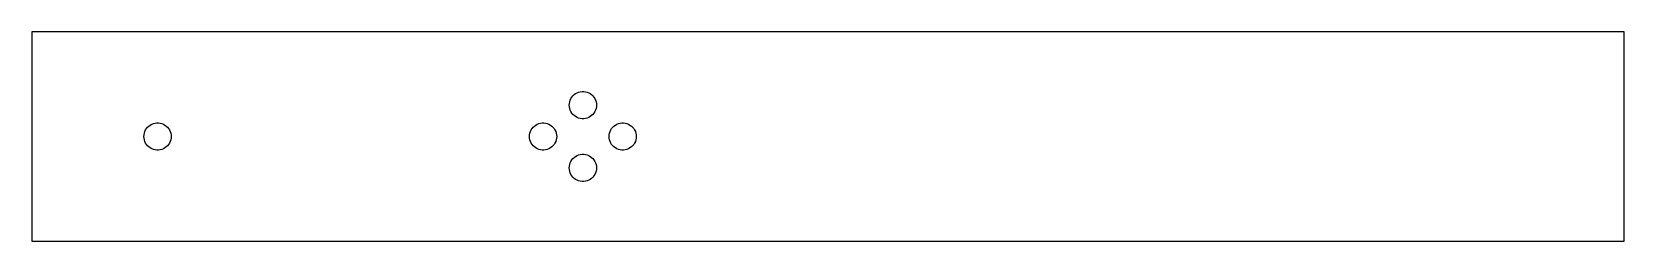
# Model space of a CAD drawing. Header units: metres. Extents: x 0 to 380, y -25 to 25.
import ezdxf

# ---------------------------------------------------------------- set-up
doc = ezdxf.new("R2010")
doc.units = ezdxf.units.M

msp = doc.modelspace()

# ---------------------------------------------------------------- linework, layer by layer
for p, q in [((380, 25), (0, 25)), ((0, 25), (0, -25)), ((380, -25), (380, 25)), ((128.25, 7.5), (128.276, 7.90732)), ((128.276, 7.90732), (128.352, 8.30823)), ((128.352, 8.30823), (128.478, 8.6964)), ((128.478, 8.6964), (128.652, 9.06569)), ((128.652, 9.06569), (128.871, 9.41029)), ((128.871, 9.41029), (129.131, 9.72478)), ((129.131, 9.72478), (129.428, 10.0042)), ((129.428, 10.0042), (129.759, 10.2441)), ((129.759, 10.2441), (130.116, 10.4407)), ((130.116, 10.4407), (130.496, 10.5909)), ((130.496, 10.5909), (130.891, 10.6924)), ((130.891, 10.6924), (131.296, 10.7436)), ((131.296, 10.7436), (131.704, 10.7436)), ((131.704, 10.7436), (132.109, 10.6924)), ((132.109, 10.6924), (132.504, 10.5909)), ((132.504, 10.5909), (132.884, 10.4407)), ((132.884, 10.4407), (133.241, 10.2441)), ((133.241, 10.2441), (133.572, 10.0042)), ((133.572, 10.0042), (133.869, 9.72478)), ((133.869, 9.72478), (134.129, 9.41029)), ((134.129, 9.41029), (134.348, 9.06569)), ((134.348, 9.06569), (134.522, 8.6964)), ((134.522, 8.6964), (134.648, 8.30823)), ((134.648, 8.30823), (134.724, 7.90732)), ((134.724, 7.90732), (134.75, 7.5)), ((128.276, 7.09267), (128.25, 7.5)), ((128.352, 6.69176), (128.276, 7.09267)), ((128.478, 6.30359), (128.352, 6.69176)), ((128.652, 5.9343), (128.478, 6.30359)), ((128.871, 5.58969), (128.652, 5.9343)), ((129.131, 5.27521), (128.871, 5.58969)), ((129.428, 4.99582), (129.131, 5.27521)), ((129.759, 4.75592), (129.428, 4.99582)), ((130.116, 4.55931), (129.759, 4.75592)), ((130.496, 4.40906), (130.116, 4.55931)), ((130.891, 4.30756), (130.496, 4.40906)), ((131.296, 4.25641), (130.891, 4.30756)), ((131.704, 4.25641), (131.296, 4.25641)), ((132.109, 4.30756), (131.704, 4.25641)), ((132.504, 4.40906), (132.109, 4.30756)), ((132.884, 4.55931), (132.504, 4.40906)), ((133.241, 4.75592), (132.884, 4.55931)), ((133.572, 4.99582), (133.241, 4.75592)), ((133.869, 5.27521), (133.572, 4.99582)), ((134.129, 5.58969), (133.869, 5.27521)), ((134.348, 5.9343), (134.129, 5.58969)), ((134.522, 6.30359), (134.348, 5.9343)), ((134.648, 6.69176), (134.522, 6.30359)), ((134.724, 7.09267), (134.648, 6.69176)), ((134.75, 7.5), (134.724, 7.09267)), ((26.75, 0), (26.7756, 0.407318)), ((26.7756, -0.407318), (26.75, 0)), ((26.7756, 0.407318), (26.8521, 0.808228)), ((26.8521, 0.808228), (26.9782, 1.1964)), ((26.9782, 1.1964), (27.152, 1.56569)), ((27.152, 1.56569), (27.3707, 1.91029)), ((27.3707, 1.91029), (27.6308, 2.22478)), ((27.6308, 2.22478), (27.9284, 2.50417)), ((27.9284, 2.50417), (28.2586, 2.74406)), ((28.2586, 2.74406), (28.6162, 2.94067)), ((28.6162, 2.94067), (28.9957, 3.09093)), ((28.9957, 3.09093), (29.391, 3.19243)), ((29.391, 3.19243), (29.7959, 3.24358)), ((29.7959, 3.24358), (30.2041, 3.24358)), ((30.2041, 3.24358), (30.609, 3.19243)), ((30.609, 3.19243), (31.0043, 3.09093)), ((31.0043, 3.09093), (31.3838, 2.94067)), ((31.3838, 2.94067), (31.7414, 2.74406)), ((31.7414, 2.74406), (32.0716, 2.50417)), ((32.0716, 2.50417), (32.3691, 2.22478)), ((32.3691, 2.22478), (32.6293, 1.91029)), ((32.6293, 1.91029), (32.848, 1.56569)), ((32.848, 1.56569), (33.0218, 1.1964)), ((33.0218, 1.1964), (33.1479, 0.808228)), ((33.1479, 0.808228), (33.2244, 0.407318)), ((33.2244, 0.407318), (33.25, 0)), ((33.25, 0), (33.2244, -0.407318)), ((118.75, 0), (118.776, 0.407318)), ((118.776, -0.407318), (118.75, 0)), ((118.776, 0.407318), (118.852, 0.808228)), ((118.852, 0.808228), (118.978, 1.1964)), ((118.978, 1.1964), (119.152, 1.56569)), ((119.152, 1.56569), (119.371, 1.91029)), ((119.371, 1.91029), (119.631, 2.22478)), ((119.631, 2.22478), (119.928, 2.50417)), ((119.928, 2.50417), (120.259, 2.74406)), ((120.259, 2.74406), (120.616, 2.94067)), ((120.616, 2.94067), (120.996, 3.09093)), ((120.996, 3.09093), (121.391, 3.19243)), ((121.391, 3.19243), (121.796, 3.24358)), ((121.796, 3.24358), (122.204, 3.24358)), ((122.204, 3.24358), (122.609, 3.19243)), ((122.609, 3.19243), (123.004, 3.09093)), ((123.004, 3.09093), (123.384, 2.94067)), ((123.384, 2.94067), (123.741, 2.74406)), ((123.741, 2.74406), (124.072, 2.50417)), ((124.072, 2.50417), (124.369, 2.22478)), ((124.369, 2.22478), (124.629, 1.91029)), ((124.629, 1.91029), (124.848, 1.56569)), ((124.848, 1.56569), (125.022, 1.1964)), ((125.022, 1.1964), (125.148, 0.808228)), ((125.148, 0.808228), (125.224, 0.407318)), ((125.224, 0.407318), (125.25, 0)), ((125.25, 0), (125.224, -0.407318)), ((137.75, 0), (137.776, 0.407318)), ((137.776, -0.407318), (137.75, 0)), ((137.776, 0.407318), (137.852, 0.808228)), ((137.852, 0.808228), (137.978, 1.1964)), ((137.978, 1.1964), (138.152, 1.56569)), ((138.152, 1.56569), (138.371, 1.91029)), ((138.371, 1.91029), (138.631, 2.22478)), ((138.631, 2.22478), (138.928, 2.50417)), ((138.928, 2.50417), (139.259, 2.74406)), ((139.259, 2.74406), (139.616, 2.94067)), ((139.616, 2.94067), (139.996, 3.09093)), ((139.996, 3.09093), (140.391, 3.19243)), ((140.391, 3.19243), (140.796, 3.24358)), ((140.796, 3.24358), (141.204, 3.24358)), ((141.204, 3.24358), (141.609, 3.19243)), ((141.609, 3.19243), (142.004, 3.09093)), ((142.004, 3.09093), (142.384, 2.94067)), ((142.384, 2.94067), (142.741, 2.74406)), ((142.741, 2.74406), (143.072, 2.50417)), ((143.072, 2.50417), (143.369, 2.22478)), ((143.369, 2.22478), (143.629, 1.91029)), ((143.629, 1.91029), (143.848, 1.56569)), ((143.848, 1.56569), (144.022, 1.1964)), ((144.022, 1.1964), (144.148, 0.808228)), ((144.148, 0.808228), (144.224, 0.407318)), ((144.224, 0.407318), (144.25, 0)), ((144.25, 0), (144.224, -0.407318)), ((26.8521, -0.808228), (26.7756, -0.407318)), ((26.9782, -1.1964), (26.8521, -0.808228)), ((27.152, -1.56569), (26.9782, -1.1964)), ((27.3707, -1.91029), (27.152, -1.56569)), ((27.6308, -2.22478), (27.3707, -1.91029)), ((27.9284, -2.50417), (27.6308, -2.22478)), ((28.2586, -2.74406), (27.9284, -2.50417)), ((28.6162, -2.94067), (28.2586, -2.74406)), ((28.9957, -3.09093), (28.6162, -2.94067)), ((29.391, -3.19243), (28.9957, -3.09093)), ((29.7959, -3.24358), (29.391, -3.19243)), ((30.2041, -3.24358), (29.7959, -3.24358)), ((30.609, -3.19243), (30.2041, -3.24358)), ((31.0043, -3.09093), (30.609, -3.19243)), ((31.3838, -2.94067), (31.0043, -3.09093)), ((31.7414, -2.74406), (31.3838, -2.94067)), ((32.0716, -2.50417), (31.7414, -2.74406)), ((32.3691, -2.22478), (32.0716, -2.50417)), ((32.6293, -1.91029), (32.3691, -2.22478)), ((32.848, -1.56569), (32.6293, -1.91029)), ((33.0218, -1.1964), (32.848, -1.56569)), ((33.1479, -0.808228), (33.0218, -1.1964)), ((33.2244, -0.407318), (33.1479, -0.808228)), ((118.852, -0.808228), (118.776, -0.407318)), ((118.978, -1.1964), (118.852, -0.808228)), ((119.152, -1.56569), (118.978, -1.1964)), ((119.371, -1.91029), (119.152, -1.56569)), ((119.631, -2.22478), (119.371, -1.91029)), ((119.928, -2.50417), (119.631, -2.22478)), ((120.259, -2.74406), (119.928, -2.50417)), ((120.616, -2.94067), (120.259, -2.74406)), ((120.996, -3.09093), (120.616, -2.94067)), ((121.391, -3.19243), (120.996, -3.09093)), ((121.796, -3.24358), (121.391, -3.19243)), ((122.204, -3.24358), (121.796, -3.24358)), ((122.609, -3.19243), (122.204, -3.24358)), ((123.004, -3.09093), (122.609, -3.19243)), ((123.384, -2.94067), (123.004, -3.09093)), ((123.741, -2.74406), (123.384, -2.94067)), ((124.072, -2.50417), (123.741, -2.74406)), ((124.369, -2.22478), (124.072, -2.50417)), ((124.629, -1.91029), (124.369, -2.22478)), ((124.848, -1.56569), (124.629, -1.91029)), ((125.022, -1.1964), (124.848, -1.56569)), ((125.148, -0.808228), (125.022, -1.1964)), ((125.224, -0.407318), (125.148, -0.808228)), ((137.852, -0.808228), (137.776, -0.407318)), ((137.978, -1.1964), (137.852, -0.808228)), ((138.152, -1.56569), (137.978, -1.1964)), ((138.371, -1.91029), (138.152, -1.56569)), ((138.631, -2.22478), (138.371, -1.91029)), ((138.928, -2.50417), (138.631, -2.22478)), ((139.259, -2.74406), (138.928, -2.50417)), ((139.616, -2.94067), (139.259, -2.74406)), ((139.996, -3.09093), (139.616, -2.94067)), ((140.391, -3.19243), (139.996, -3.09093)), ((140.796, -3.24358), (140.391, -3.19243)), ((141.204, -3.24358), (140.796, -3.24358)), ((141.609, -3.19243), (141.204, -3.24358)), ((142.004, -3.09093), (141.609, -3.19243)), ((142.384, -2.94067), (142.004, -3.09093)), ((142.741, -2.74406), (142.384, -2.94067)), ((143.072, -2.50417), (142.741, -2.74406)), ((143.369, -2.22478), (143.072, -2.50417)), ((143.629, -1.91029), (143.369, -2.22478)), ((143.848, -1.56569), (143.629, -1.91029)), ((144.022, -1.1964), (143.848, -1.56569)), ((144.148, -0.808228), (144.022, -1.1964)), ((144.224, -0.407318), (144.148, -0.808228)), ((128.25, -7.5), (128.276, -7.09267)), ((128.276, -7.90732), (128.25, -7.5)), ((128.276, -7.09267), (128.352, -6.69176)), ((128.352, -6.69176), (128.478, -6.30359)), ((128.478, -6.30359), (128.652, -5.9343)), ((128.652, -5.9343), (128.871, -5.58969)), ((128.871, -5.58969), (129.131, -5.27521)), ((129.131, -5.27521), (129.428, -4.99582)), ((129.428, -4.99582), (129.759, -4.75592)), ((129.759, -4.75592), (130.116, -4.55931)), ((130.116, -4.55931), (130.496, -4.40906)), ((130.496, -4.40906), (130.891, -4.30756)), ((130.891, -4.30756), (131.296, -4.25641)), ((131.296, -4.25641), (131.704, -4.25641)), ((131.704, -4.25641), (132.109, -4.30756)), ((132.109, -4.30756), (132.504, -4.40906)), ((132.504, -4.40906), (132.884, -4.55931)), ((132.884, -4.55931), (133.241, -4.75592)), ((133.241, -4.75592), (133.572, -4.99582)), ((133.572, -4.99582), (133.869, -5.27521)), ((133.869, -5.27521), (134.129, -5.58969)), ((134.129, -5.58969), (134.348, -5.9343)), ((134.348, -5.9343), (134.522, -6.30359)), ((134.522, -6.30359), (134.648, -6.69176)), ((134.648, -6.69176), (134.724, -7.09267)), ((134.724, -7.09267), (134.75, -7.5)), ((134.75, -7.5), (134.724, -7.90732)), ((128.352, -8.30823), (128.276, -7.90732)), ((128.478, -8.6964), (128.352, -8.30823)), ((128.652, -9.06569), (128.478, -8.6964)), ((128.871, -9.41029), (128.652, -9.06569)), ((129.131, -9.72478), (128.871, -9.41029)), ((129.428, -10.0042), (129.131, -9.72478)), ((129.759, -10.2441), (129.428, -10.0042)), ((130.116, -10.4407), (129.759, -10.2441)), ((130.496, -10.5909), (130.116, -10.4407)), ((130.891, -10.6924), (130.496, -10.5909)), ((131.296, -10.7436), (130.891, -10.6924)), ((131.704, -10.7436), (131.296, -10.7436)), ((132.109, -10.6924), (131.704, -10.7436)), ((132.504, -10.5909), (132.109, -10.6924)), ((132.884, -10.4407), (132.504, -10.5909)), ((133.241, -10.2441), (132.884, -10.4407)), ((133.572, -10.0042), (133.241, -10.2441)), ((133.869, -9.72478), (133.572, -10.0042)), ((134.129, -9.41029), (133.869, -9.72478)), ((134.348, -9.06569), (134.129, -9.41029)), ((134.522, -8.6964), (134.348, -9.06569)), ((134.648, -8.30823), (134.522, -8.6964)), ((134.724, -7.90732), (134.648, -8.30823)), ((0, -25), (380, -25))]:
    msp.add_line(p, q)

doc.saveas('drawing.dxf')
